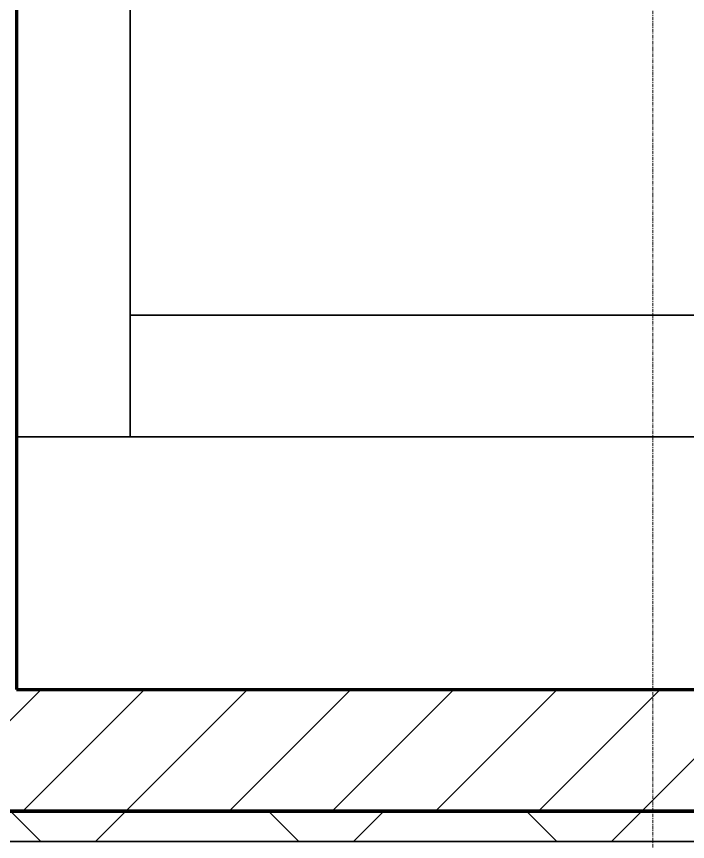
# Model space of a CAD drawing. Header units: millimetres. Extents: x -794868 to -715506, y -16735 to 22434.
# Drawn here: x -745729 to -744625, y 7894 to 9250 of the extents above; entities that cross this region are included whole.
import ezdxf

# ---------------------------------------------------------------- set-up
doc = ezdxf.new("R2010")
doc.units = ezdxf.units.MM
doc.linetypes.add('DPA_Grid _ Level 100', pattern=[10, 5.5, -1.6, 1.3, -1.6])
for name, color, linetype, lineweight in [('A-FLOR-E', 2, 'Continuous', 35), ('A-WALL', 5, 'Continuous', 35), ('A-WALL-FNSH', 2, 'Continuous', 35), ('A-WALL-PATT', 1, 'Continuous', 35), ('S-GRID', 251, 'Continuous', 9), ('WALL-E', 2, 'Continuous', 35)]:
    doc.layers.add(name, color=color, linetype=linetype, lineweight=lineweight)

# ---------------------------------------------------------------- blocks, each defined once
blk = doc.blocks.new('*U1978')
at = {"layer": 'S-GRID', "linetype": 'DPA_Grid _ Level 100'}
blk.add_line((0, -19375), (0, 17498.2), dxfattribs=at)

msp = doc.modelspace()

# ---------------------------------------------------------------- hatches: boundary and pattern name
at = {"layer": 'A-WALL-PATT', "lineweight": 9}
h = msp.add_hatch(dxfattribs=at)
h.set_pattern_fill('FP_2', color=256, style=0, pattern_type=2)
h.set_pattern_definition([(45, (0, 0), (-84.852814, 84.852814), [])])
h.paths.add_polyline_path([(-726702, 7944), (-726702, 8144), (-745929, 8144), (-745929, 7944), (-741941.2, 7944), (-741939, 7949), (-741927.9, 7944), (-737141.2, 7944), (-737139, 7949), (-737127.9, 7944), (-727494.5, 7944)])
h = msp.add_hatch(dxfattribs=at)
h.set_pattern_fill('FP_3', color=256, style=0, pattern_type=2)
h.set_pattern_definition([(45, (0, 0), (-212.13203, 212.13203), []), (135, (0, 0), (-212.13203, -212.13203), [])])
h.paths.add_polyline_path([(-726752, 7894), (-726702, 7894), (-726702, 7944), (-737127.9, 7944), (-737091.6, 7927.8), (-737089.4, 7931.1), (-737082.4, 7934), (-737075.3, 7931.1), (-737072.4, 7924), (-737072.4, 7919.2), (-737016, 7894), (-727494.5, 7894)])
h.paths.add_polyline_path([(-737675.9, 7894), (-737126.3, 7894), (-737157.4, 7907.9), (-737141.2, 7944), (-741927.9, 7944), (-741891.6, 7927.8), (-741889.4, 7931.1), (-741882.4, 7934), (-741875.3, 7931.1), (-741872.4, 7924), (-741872.4, 7919.2), (-741816, 7894), (-737811.7, 7894)])
h.paths.add_polyline_path([(-742087.9, 7894), (-741926.3, 7894), (-741957.4, 7907.9), (-741941.2, 7944), (-745929, 7944), (-745929, 7894), (-742155.8, 7894)])

# ---------------------------------------------------------------- linework, layer by layer
at = {"layer": 'A-FLOR-E'}
for p, q in [((-745542.2, 8759), (-745542.2, 9944)), ((-745542.2, 9944), (-745542.2, 8759)), ((-728997.4, 8759), (-745542.2, 8759)), ((-745542.2, 8759), (-728997.4, 8759)), ((-745729, 8559), (-742282.4, 8559)), ((-742282.4, 8559), (-745729, 8559))]:
    msp.add_line(p, q, dxfattribs=at)
at = {"layer": 'A-WALL', "color": 7, "lineweight": 70}
for p, q in [((-745729, 11684), (-745729, 8144)), ((-745729, 8144), (-741982.4, 8144)), ((-741982.4, 7944), (-745929, 7944)), ((-745929, 7944), (-741982.4, 7944))]:
    msp.add_line(p, q, dxfattribs=at)
at = {"layer": 'A-WALL-FNSH', "color": 250}
msp.add_line((-741982.4, 7894), (-745929, 7894), dxfattribs=at)
at = {"layer": 'WALL-E'}
for p, q in [((-745542.2, 8759), (-740782.4, 8759)), ((-739067.4, 8759), (-745542.2, 8759)), ((-745542.2, 8559), (-745542.2, 8759)), ((-745542.2, 8759), (-745542.2, 8559)), ((-745542.2, 8559), (-739067.4, 8559)), ((-740782.4, 8559), (-745542.2, 8559))]:
    msp.add_line(p, q, dxfattribs=at)

# ---------------------------------------------------------------- block references
msp.add_blockref('*U1978', (-744682.4, 3579))

doc.saveas('drawing.dxf')
